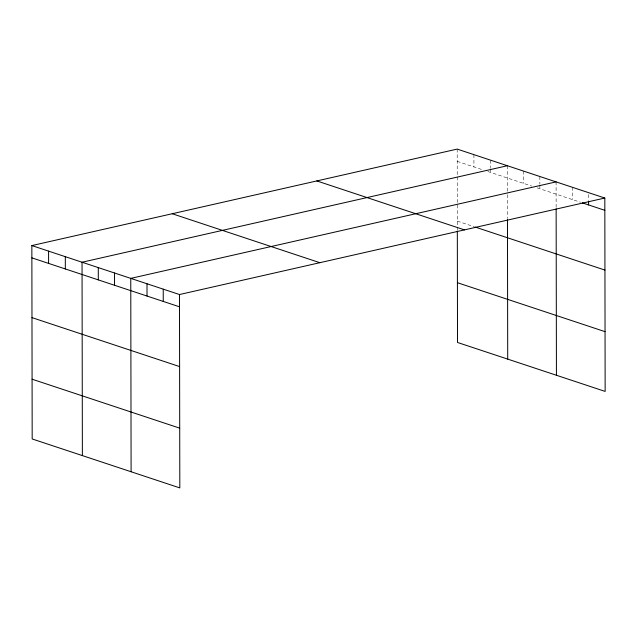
<?xml version="1.0" encoding="UTF-8"?>
<svg xmlns="http://www.w3.org/2000/svg" width="637" height="637" viewBox="0 0 637 637"><rect width="100%" height="100%" fill="white"/><g stroke="black" fill="none" stroke-linecap="round" stroke-linejoin="round"><path stroke-width="0.48" stroke-dasharray="3.19 2.39" d="M457.207 161.368L482.305 169.689M487.878 171.536L531.76 186.084M537.166 187.883L580.474 202.24M457.31 221.127L474.039 226.676M588.58 194.548L588.588 200.209M572.337 187.27L572.352 199.548M556.093 181.887L556.141 207.877M539.857 176.505L539.865 184.061M539.873 185.001L539.873 188.783M523.614 171.114L523.638 183.392M507.378 165.731L507.426 193.688M507.426 194.667L507.466 218.18M490.641 160.182L490.657 167.738M490.657 168.686L490.665 172.46M473.912 154.64L473.936 166.918M457.183 149.09L457.318 226.095M457.318 227.09L457.326 230.068"/><path stroke-width="0.96" d="M31.85 245.579L179.483 294.533L179.817 487.91L32.184 438.957L31.85 245.579L457.183 149.09L604.816 198.043L605.15 391.421L457.517 342.467L457.326 231.064M507.378 165.731L82.046 262.229L82.38 455.606M556.093 181.887L130.76 278.377L131.103 471.754M179.483 294.533L604.816 198.043M582.282 202.837L604.832 210.321M474.971 226.987L604.935 270.08M316.82 180.932L464.453 229.885M457.414 282.701L605.046 331.654M172.213 213.737L319.838 262.691M31.874 257.858L179.499 306.811M31.977 317.624L179.602 366.578M32.081 379.198L179.714 428.152M588.588 201.157L588.596 204.931M556.141 208.856L556.435 375.265M507.466 219.16L507.713 359.109M163.239 289.15L163.263 301.428M147.004 283.768L147.02 296.046M114.525 272.994L114.541 285.272M98.281 267.612L98.305 279.89M65.316 256.679L65.332 268.957M48.579 251.129L48.603 263.407"/></g></svg>
